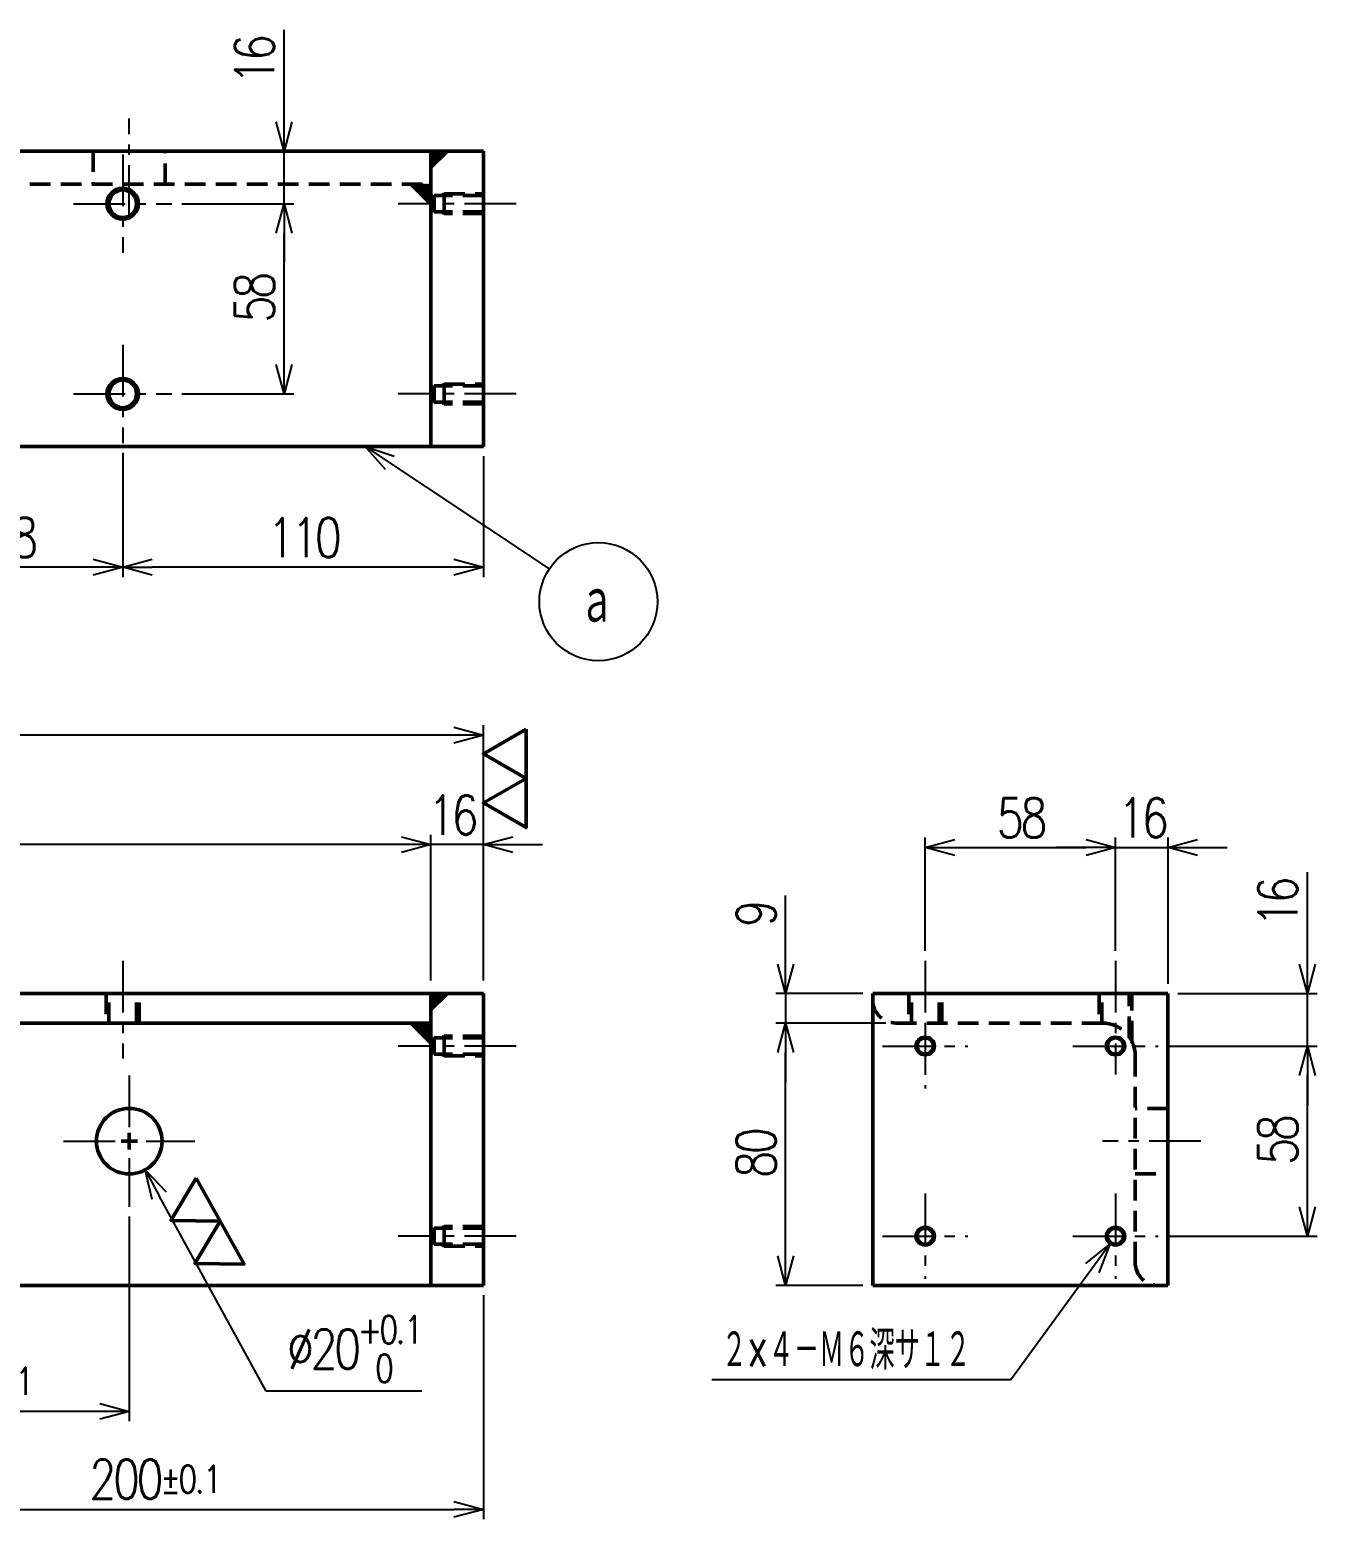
# Model space of a CAD drawing. Header units: millimetres. Extents: x -131 to 654, y -71 to 398.
# Drawn here: x 261.7 to 654.2, y -71.3 to 382.8 of the extents above; entities that cross this region are included whole.
import ezdxf

# ---------------------------------------------------------------- set-up
doc = ezdxf.new("R2010")
doc.units = ezdxf.units.MM
doc.header["$LTSCALE"] = 0.496063
doc.linetypes.add('CENTER', pattern=[50.8, 31.75, -6.35, 6.35, -6.35])
doc.linetypes.add('DASHED', pattern=[19.05, 12.7, -6.35])
doc.layers.add('NoLayerName_001', color=7, linetype='Continuous')
doc.styles.get("Standard").update_dxf_attribs({"font": 'txt', "bigfont": 'extfont2'})
doc.dimstyles.get("Standard").update_dxf_attribs({"dimtxt": 2.5, "dimasz": 2.5, "dimexe": 1.25, "dimexo": 0.625, "dimtad": 1, "dimdec": 3, "dimzin": 0, "dimdsep": 46, "dimtxsty": 'Standard', "dimcen": 2.5, "dimadec": 0, "dimazin": 0, "dimtfac": 0.75, "dimtdec": 3, "dimtmove": 0, "dimatfit": 3, "dimfxl": 1, "dimarcsym": 0})

# ---------------------------------------------------------------- blocks, each defined once
blk = doc.blocks.new('_OPEN30')
at = {"color": 0, "linetype": 'ByBlock', "lineweight": -2}
for p, q in [((-1, 0.267949), (0, 0)), ((0, 0), (-1, -0.267949)), ((0, 0), (-1, 0))]:
    blk.add_line(p, q, dxfattribs=at)
blk = doc.blocks.new('*D65')
at = {"layer": 'Defpoints', "color": 0}
for p in [(16, 134.4), (16, 90), (384, 90)]:
    blk.add_point(p, dxfattribs=at)
at = {"layer": 'NoLayerName_001', "color": 0, "linetype": 'Continuous', "lineweight": 25}
for p, q in [((16, 93), (16, 137.4)), ((384, 93), (384, 137.4)), ((375, 134.4), (25, 134.4))]:
    blk.add_line(p, q, dxfattribs=at)
at = {"layer": 'NoLayerName_001', "color": 0, "lineweight": 25, "xscale": 9, "yscale": 9, "zscale": 9}
for p, rotation in [((16, 134.4), 180), ((384, 134.4), 360)]:
    blk.add_blockref('_OPEN30', p, dxfattribs=dict(at, rotation=rotation))
at = {"layer": 'NoLayerName_001', "color": 2, "lineweight": 50, "insert": (200, 143.4), "char_height": 12, "attachment_point": 5}
blk.add_mtext('\\W0.8000;\\T0.8750;368', dxfattribs=at)
blk = doc.blocks.new('SX_FinishSymbol_2')
at = {"color": 0, "linetype": 'ByBlock', "lineweight": -2}
for points in [[(-1, 0.866), (-0.5, 0), (0, 0.866)], [(0, 0.866), (0.5, 0), (1, 0.866)]]:
    blk.add_lwpolyline(points, close=True, dxfattribs=at)
blk = doc.blocks.new('*D68')
at = {"layer": 'Defpoints', "color": 0}
for p in [(384, 134.4), (384, 90), (400, 90)]:
    blk.add_point(p, dxfattribs=at)
at = {"layer": 'NoLayerName_001', "color": 0, "linetype": 'Continuous', "lineweight": 25}
for p, q in [((384, 93), (384, 137.4)), ((400, 93), (400, 137.4)), ((375, 134.4), (366, 134.4)), ((400, 134.4), (384, 134.4)), ((409, 134.4), (418, 134.4))]:
    blk.add_line(p, q, dxfattribs=at)
at = {"layer": 'NoLayerName_001', "color": 0, "lineweight": 25, "xscale": 9, "yscale": 9, "zscale": 9}
blk.add_blockref('_OPEN30', (384, 134.4), dxfattribs=at)
at = {"layer": 'NoLayerName_001', "color": 0, "lineweight": 25, "xscale": 9, "yscale": 9, "zscale": 9, "rotation": 180}
blk.add_blockref('_OPEN30', (400, 134.4), dxfattribs=at)
at = {"layer": 'NoLayerName_001', "color": 2, "lineweight": 50, "insert": (390.28, 143.4), "char_height": 12, "attachment_point": 5}
blk.add_mtext('\\W0.8000;\\T0.8750;16', dxfattribs=at)
blk = doc.blocks.new('*D70')
at = {"layer": 'Defpoints', "color": 0}
for p in [(0, 167.78), (0, 90), (400, 90)]:
    blk.add_point(p, dxfattribs=at)
at = {"layer": 'NoLayerName_001', "color": 0, "linetype": 'Continuous', "lineweight": 25}
for p, q in [((0, 93), (0, 170.78)), ((400, 93), (400, 170.78)), ((391, 167.78), (9, 167.78))]:
    blk.add_line(p, q, dxfattribs=at)
at = {"layer": 'NoLayerName_001', "color": 0, "lineweight": 25, "xscale": 9, "yscale": 9, "zscale": 9}
for p, rotation in [((0, 167.78), 180), ((400, 167.78), 360)]:
    blk.add_blockref('_OPEN30', p, dxfattribs=dict(at, rotation=rotation))
at = {"layer": 'NoLayerName_001', "color": 2, "lineweight": 50, "insert": (200, 180.58), "char_height": 12, "attachment_point": 5}
blk.add_mtext('\\A1;\\W0.8000;\\T0.8750;400{\\H8.400000;\\S 0^ -0.3;}', dxfattribs=at)
blk = doc.blocks.new('*D75')
at = {"layer": 'Defpoints', "color": 0}
for p in [(292, 24), (200, -15), (200, -38.4)]:
    blk.add_point(p, dxfattribs=at)
at = {"layer": 'NoLayerName_001', "color": 0, "linetype": 'Continuous', "lineweight": 25}
for p, q in [((292, 21), (292, -41.4)), ((200, -18), (200, -41.4)), ((283, -38.4), (209, -38.4))]:
    blk.add_line(p, q, dxfattribs=at)
at = {"layer": 'NoLayerName_001', "color": 0, "lineweight": 25, "xscale": 9, "yscale": 9, "zscale": 9}
for p, rotation in [((200, -38.4), 180), ((292, -38.4), 360)]:
    blk.add_blockref('_OPEN30', p, dxfattribs=dict(at, rotation=rotation))
at = {"layer": 'NoLayerName_001', "color": 2, "lineweight": 50, "insert": (246, -29.2), "char_height": 12, "attachment_point": 5}
blk.add_mtext('\\A1;\\W0.8000;\\T0.8750;92{\\H8.400000;%%p0.1}', dxfattribs=at)
blk = doc.blocks.new('*D76')
at = {"layer": 'Defpoints', "color": 0}
for p in [(400, 0), (200, -15), (400, -68.27)]:
    blk.add_point(p, dxfattribs=at)
at = {"layer": 'NoLayerName_001', "color": 0, "linetype": 'Continuous', "lineweight": 25}
for p, q in [((400, -3), (400, -71.27)), ((200, -18), (200, -71.27)), ((209, -68.27), (391, -68.27))]:
    blk.add_line(p, q, dxfattribs=at)
at = {"layer": 'NoLayerName_001', "color": 0, "lineweight": 25, "xscale": 9, "yscale": 9, "zscale": 9, "rotation": 180}
blk.add_blockref('_OPEN30', (200, -68.27), dxfattribs=at)
at = {"layer": 'NoLayerName_001', "color": 0, "lineweight": 25, "xscale": 9, "yscale": 9, "zscale": 9}
blk.add_blockref('_OPEN30', (400, -68.27), dxfattribs=at)
at = {"layer": 'NoLayerName_001', "color": 2, "lineweight": 50, "insert": (299.72, -59.07), "char_height": 12, "attachment_point": 5}
blk.add_mtext('\\A1;\\W0.8000;\\T0.8750;200{\\H8.400000;%%p0.1}', dxfattribs=at)
blk = doc.blocks.new('*D78')
at = {"layer": 'Defpoints', "color": 0}
for p in [(287.19, 52.77), (296.81, 35.23)]:
    blk.add_point(p, dxfattribs=at)
at = {"layer": 'NoLayerName_001', "color": 0, "linetype": 'Continuous', "lineweight": 50}
for p, q in [((292, 41.5), (292, 46.5)), ((289.5, 44), (294.5, 44))]:
    blk.add_line(p, q, dxfattribs=at)
at = {"layer": 'NoLayerName_001', "color": 0, "linetype": 'Continuous', "lineweight": 25}
for p, q in [((333.76, -32.19), (301.13, 27.34)), ((381.18, -32.19), (333.76, -32.19))]:
    blk.add_line(p, q, dxfattribs=at)
at = {"layer": 'NoLayerName_001', "color": 0, "lineweight": 25, "xscale": 9, "yscale": 9, "zscale": 9, "rotation": 118.7283851907574}
blk.add_blockref('_OPEN30', (296.81, 35.23), dxfattribs=at)
at = {"layer": 'NoLayerName_001', "color": 2, "lineweight": 50, "insert": (360.46, -19.39), "char_height": 12, "attachment_point": 5}
blk.add_mtext('\\A1;\\W0.8000;\\T0.8750;%%c20{\\H8.400000;\\S+0.1^  0;}', dxfattribs=at)
blk = doc.blocks.new('_NONE')
blk = doc.blocks.new('JZB_0006')
at = {"layer": 'NoLayerName_001', "color": 7, "linetype": 'Continuous', "lineweight": 50}
for p, q in [((368, 89), (0, 89)), ((368, 80), (0, 80)), ((368, 0), (0, 0))]:
    blk.add_line(p, q, dxfattribs=at)
blk.add_circle((92, 44), 35, dxfattribs=at)
blk = doc.blocks.new('JZB_0008')
at = {"layer": 'NoLayerName_001', "color": 7, "linetype": 'Continuous', "lineweight": 50}
for p, q in [((0, 89), (0, 0)), ((16, 89), (0, 89)), ((16, 0), (16, 89)), ((0, 0), (16, 0))]:
    blk.add_line(p, q, dxfattribs=at)
blk = doc.blocks.new('JZB_0012')
at = {"layer": 'NoLayerName_001', "color": 4, "linetype": 'CENTER', "lineweight": 25}
blk.add_line((5, 29.84), (5, 0), dxfattribs=at)
at = {"layer": 'NoLayerName_001', "color": 3, "linetype": 'DASHED', "lineweight": 50}
for p, q in [((0, 19.84), (0, 10.84)), ((0.81, 10.84), (0.81, 19.84)), ((9.19, 10.84), (9.19, 19.84)), ((10, 10.84), (10, 19.84))]:
    blk.add_line(p, q, dxfattribs=at)
blk = doc.blocks.new('JZB_0016')
at = {"layer": 'NoLayerName_001', "color": 3, "linetype": 'DASHED', "lineweight": 50}
for p, q in [((11, 5.46), (10, 3.73)), ((11, 5.46), (11, 0.54)), ((26, 5.46), (11, 5.46)), ((14, 6), (13.06, 5.46)), ((26, 6), (14, 6)), ((14, 6), (14, 0)), ((10, 2.27), (11, 0.54)), ((26, 0.54), (11, 0.54)), ((14, 0), (13.06, 0.54)), ((14, 0), (26, 0))]:
    blk.add_line(p, q, dxfattribs=at)
at = {"layer": 'NoLayerName_001', "color": 4, "linetype": 'CENTER', "lineweight": 25}
blk.add_line((36, 3), (0, 3), dxfattribs=at)
blk = doc.blocks.new('JZB_0017')
at = {"layer": 'NoLayerName_001', "color": 3, "linetype": 'DASHED', "lineweight": 50}
for p, q in [((11, 5.46), (10, 3.73)), ((11, 5.46), (11, 0.54)), ((26, 5.46), (11, 5.46)), ((14, 6), (13.06, 5.46)), ((26, 6), (14, 6)), ((14, 6), (14, 0)), ((10, 2.27), (11, 0.54)), ((26, 0.54), (11, 0.54)), ((14, 0), (13.06, 0.54)), ((14, 0), (26, 0))]:
    blk.add_line(p, q, dxfattribs=at)
at = {"layer": 'NoLayerName_001', "color": 4, "linetype": 'CENTER', "lineweight": 25}
blk.add_line((36, 3), (0, 3), dxfattribs=at)
blk = doc.blocks.new('JZB_0020')
at = {"layer": 'NoLayerName_001', "color": 4, "linetype": 'CENTER', "lineweight": 25}
blk.add_line((0, 29), (0, 0), dxfattribs=at)
blk = doc.blocks.new('JZB_0024')
at = {"layer": 'NoLayerName_001', "color": 4, "linetype": 'CENTER', "lineweight": 25}
blk.add_line((36, 0), (0, 0), dxfattribs=at)
blk = doc.blocks.new('JZB_0025')
at = {"layer": 'NoLayerName_001', "color": 4, "linetype": 'CENTER', "lineweight": 25}
blk.add_line((36, 0), (0, 0), dxfattribs=at)
blk = doc.blocks.new('JZB_0026')
at = {"layer": 'NoLayerName_001', "color": 4, "linetype": 'CENTER', "lineweight": 25}
for p, q in [((20, 40), (20, 0)), ((0, 20), (40, 20))]:
    blk.add_line(p, q, dxfattribs=at)
at = {"layer": 'NoLayerName_001', "color": 7, "linetype": 'Continuous', "lineweight": 50}
blk.add_circle((20, 20), 10, dxfattribs=at)
blk = doc.blocks.new('*D79')
at = {"layer": 'Defpoints', "color": 0}
for p in [(339.2, 345.82), (384, 345.82), (305, 329.82)]:
    blk.add_point(p, dxfattribs=at)
at = {"layer": 'NoLayerName_001', "color": 0, "linetype": 'Continuous', "lineweight": 25}
for p, q in [((339.2, 345.82), (339.2, 382.85)), ((339.2, 354.82), (339.2, 363.82)), ((339.2, 329.82), (339.2, 345.82)), ((308, 329.82), (342.2, 329.82)), ((339.2, 320.82), (339.2, 311.82))]:
    blk.add_line(p, q, dxfattribs=at)
at = {"layer": 'NoLayerName_001', "color": 0, "lineweight": 25, "xscale": 9, "yscale": 9, "zscale": 9}
for p, rotation in [((339.2, 345.82), 270), ((339.2, 329.82), 90)]:
    blk.add_blockref('_OPEN30', p, dxfattribs=dict(at, rotation=rotation))
at = {"layer": 'NoLayerName_001', "color": 2, "lineweight": 50, "insert": (330.2, 373.33), "char_height": 12, "attachment_point": 5, "rotation": 90}
blk.add_mtext('\\W0.8000;\\T0.8750;16', dxfattribs=at)
blk = doc.blocks.new('*D80')
at = {"layer": 'Defpoints', "color": 0}
for p in [(305, 329.82), (339.2, 329.82), (305, 271.82)]:
    blk.add_point(p, dxfattribs=at)
at = {"layer": 'NoLayerName_001', "color": 0, "linetype": 'Continuous', "lineweight": 25}
for p, q in [((308, 329.82), (342.2, 329.82)), ((339.2, 280.82), (339.2, 320.82)), ((308, 271.82), (342.2, 271.82))]:
    blk.add_line(p, q, dxfattribs=at)
at = {"layer": 'NoLayerName_001', "color": 0, "lineweight": 25, "xscale": 9, "yscale": 9, "zscale": 9}
for p, rotation in [((339.2, 329.82), 90), ((339.2, 271.82), 270)]:
    blk.add_blockref('_OPEN30', p, dxfattribs=dict(at, rotation=rotation))
at = {"layer": 'NoLayerName_001', "color": 2, "lineweight": 50, "insert": (330.2, 300.82), "char_height": 12, "attachment_point": 5, "rotation": 90}
blk.add_mtext('\\W0.8000;\\T0.8750;58', dxfattribs=at)
blk = doc.blocks.new('*D83')
at = {"layer": 'Defpoints', "color": 0}
for p in [(290, 256.82), (400, 255.82), (290, 219)]:
    blk.add_point(p, dxfattribs=at)
at = {"layer": 'NoLayerName_001', "color": 0, "linetype": 'Continuous', "lineweight": 25}
for p, q in [((290, 253.82), (290, 216)), ((400, 252.82), (400, 216)), ((391, 219), (299, 219))]:
    blk.add_line(p, q, dxfattribs=at)
at = {"layer": 'NoLayerName_001', "color": 0, "lineweight": 25, "xscale": 9, "yscale": 9, "zscale": 9, "rotation": 180}
blk.add_blockref('_OPEN30', (290, 219), dxfattribs=at)
at = {"layer": 'NoLayerName_001', "color": 0, "lineweight": 25, "xscale": 9, "yscale": 9, "zscale": 9}
blk.add_blockref('_OPEN30', (400, 219), dxfattribs=at)
at = {"layer": 'NoLayerName_001', "color": 2, "lineweight": 50, "insert": (345, 228), "char_height": 12, "attachment_point": 5}
blk.add_mtext('\\W0.8000;\\T0.8750;110', dxfattribs=at)
blk = doc.blocks.new('*D86')
at = {"layer": 'Defpoints', "color": 0}
for p in [(222, 256.82), (290, 256.82), (222, 219)]:
    blk.add_point(p, dxfattribs=at)
at = {"layer": 'NoLayerName_001', "color": 0, "linetype": 'Continuous', "lineweight": 25}
for p, q in [((222, 253.82), (222, 216)), ((290, 253.82), (290, 216)), ((281, 219), (231, 219))]:
    blk.add_line(p, q, dxfattribs=at)
at = {"layer": 'NoLayerName_001', "color": 0, "lineweight": 25, "xscale": 9, "yscale": 9, "zscale": 9, "rotation": 180}
blk.add_blockref('_OPEN30', (222, 219), dxfattribs=at)
at = {"layer": 'NoLayerName_001', "color": 0, "lineweight": 25, "xscale": 9, "yscale": 9, "zscale": 9}
blk.add_blockref('_OPEN30', (290, 219), dxfattribs=at)
at = {"layer": 'NoLayerName_001', "color": 2, "lineweight": 50, "insert": (256, 228), "char_height": 12, "attachment_point": 5}
blk.add_mtext('\\W0.8000;\\T0.8750;68', dxfattribs=at)
blk = doc.blocks.new('JZB_0027')
at = {"layer": 'NoLayerName_001', "color": 7, "linetype": 'Continuous', "lineweight": 50}
for p, q in [((368, 90), (0, 90)), ((368, 0), (0, 0))]:
    blk.add_line(p, q, dxfattribs=at)
at = {"layer": 'NoLayerName_001', "color": 3, "linetype": 'DASHED', "lineweight": 50}
for p, q in [((57, 90), (57, 80)), ((127, 80), (127, 90)), ((0, 80), (368, 80))]:
    blk.add_line(p, q, dxfattribs=at)
blk = doc.blocks.new('JZB_0035')
at = {"layer": 'NoLayerName_001', "color": 4, "linetype": 'CENTER', "lineweight": 25}
for p, q in [((15, 30), (15, 0)), ((0, 15), (30, 15))]:
    blk.add_line(p, q, dxfattribs=at)
at = {"layer": 'NoLayerName_001', "color": 3, "linetype": 'Continuous', "lineweight": 25}
blk.add_circle((15, 15), 5, dxfattribs=at)
at = {"layer": 'NoLayerName_001', "color": 7, "linetype": 'Continuous', "lineweight": 50}
blk.add_circle((15, 15), 4.19, dxfattribs=at)
blk = doc.blocks.new('JZB_0036')
at = {"layer": 'NoLayerName_001', "color": 4, "linetype": 'CENTER', "lineweight": 25}
for p, q in [((15, 30), (15, 0)), ((0, 15), (30, 15))]:
    blk.add_line(p, q, dxfattribs=at)
at = {"layer": 'NoLayerName_001', "color": 3, "linetype": 'Continuous', "lineweight": 25}
blk.add_circle((15, 15), 5, dxfattribs=at)
at = {"layer": 'NoLayerName_001', "color": 7, "linetype": 'Continuous', "lineweight": 50}
blk.add_circle((15, 15), 4.19, dxfattribs=at)
blk = doc.blocks.new('JZB_0037')
at = {"layer": 'NoLayerName_001', "color": 4, "linetype": 'CENTER', "lineweight": 25}
blk.add_line((11, 0), (11, 30), dxfattribs=at)
at = {"layer": 'NoLayerName_001', "color": 3, "linetype": 'DASHED', "lineweight": 50}
for p, q in [((0, 20), (0, 10)), ((22, 10), (22, 20))]:
    blk.add_line(p, q, dxfattribs=at)
blk = doc.blocks.new('JZB_0041')
at = {"layer": 'NoLayerName_001', "color": 7, "linetype": 'Continuous', "lineweight": 50}
for p, q in [((16, 90), (0, 90)), ((0, 90), (0, 0)), ((16, 0), (16, 90)), ((0, 0), (16, 0))]:
    blk.add_line(p, q, dxfattribs=at)
blk = doc.blocks.new('JZB_0042')
at = {"layer": 'NoLayerName_001', "color": 3, "linetype": 'DASHED', "lineweight": 50}
for p, q in [((10, 3.73), (11, 5.46)), ((11, 5.46), (11, 0.54)), ((26, 5.46), (11, 5.46)), ((14, 6), (13.06, 5.46)), ((14, 6), (26, 6)), ((14, 0), (14, 6)), ((11, 0.54), (10, 2.27)), ((26, 0.54), (11, 0.54)), ((14, 0), (13.06, 0.54)), ((26, 0), (14, 0))]:
    blk.add_line(p, q, dxfattribs=at)
at = {"layer": 'NoLayerName_001', "color": 4, "linetype": 'CENTER', "lineweight": 25}
blk.add_line((36, 3), (0, 3), dxfattribs=at)
blk = doc.blocks.new('JZB_0043')
at = {"layer": 'NoLayerName_001', "color": 3, "linetype": 'DASHED', "lineweight": 50}
for p, q in [((10, 3.73), (11, 5.46)), ((11, 5.46), (11, 0.54)), ((26, 5.46), (11, 5.46)), ((14, 6), (13.06, 5.46)), ((14, 6), (26, 6)), ((14, 0), (14, 6)), ((11, 0.54), (10, 2.27)), ((26, 0.54), (11, 0.54)), ((14, 0), (13.06, 0.54)), ((26, 0), (14, 0))]:
    blk.add_line(p, q, dxfattribs=at)
at = {"layer": 'NoLayerName_001', "color": 4, "linetype": 'CENTER', "lineweight": 25}
blk.add_line((36, 3), (0, 3), dxfattribs=at)
blk = doc.blocks.new('DIM_0005')
at = {"color": 3, "linetype": 'Continuous', "lineweight": 25}
for points in [[(6.15, 58.34), (0, 65.34), (8.83, 62.36)], [(0, 65.34), (56.1, 27.98)]]:
    blk.add_lwpolyline(points, dxfattribs=at)
blk.add_circle((71.08, 18), 18, dxfattribs=at)
at = {"color": 2, "linetype": 'Continuous', "lineweight": 50, "width": 0.666667}
blk.add_text('ａ', height=15, dxfattribs=at).set_placement((65.08, 10.5))
blk = doc.blocks.new('DIM_0007')
at = {"color": 3, "linetype": 'Continuous', "lineweight": 25}
for points in [[(121.35, 41.32), (91.2, 0), (0, 0)], [(114.1, 35.47), (121.35, 41.32), (117.99, 32.63)]]:
    blk.add_lwpolyline(points, dxfattribs=at)
at = {"color": 2, "linetype": 'Continuous', "lineweight": 50, "width": 0.583333}
blk.add_text('２×４－Ｍ６深サ１２', height=12, dxfattribs=at).set_placement((3, 3))
blk = doc.blocks.new('*D88')
at = {"layer": 'Defpoints', "color": 0}
for p in [(608.71, 89), (651.2, 89), (605.71, 73)]:
    blk.add_point(p, dxfattribs=at)
at = {"layer": 'NoLayerName_001', "color": 0, "linetype": 'Continuous', "lineweight": 25}
for p, q in [((651.2, 89), (651.2, 126.03)), ((651.2, 98), (651.2, 107)), ((611.71, 89), (654.2, 89)), ((651.2, 73), (651.2, 89)), ((608.71, 73), (654.2, 73)), ((651.2, 64), (651.2, 55))]:
    blk.add_line(p, q, dxfattribs=at)
at = {"layer": 'NoLayerName_001', "color": 0, "lineweight": 25, "xscale": 9, "yscale": 9, "zscale": 9}
for p, rotation in [((651.2, 89), 270), ((651.2, 73), 90)]:
    blk.add_blockref('_OPEN30', p, dxfattribs=dict(at, rotation=rotation))
at = {"layer": 'NoLayerName_001', "color": 2, "lineweight": 50, "insert": (642.2, 116.51), "char_height": 12, "attachment_point": 5, "rotation": 90}
blk.add_mtext('\\W0.8000;\\T0.8750;16', dxfattribs=at)
blk = doc.blocks.new('*D89')
at = {"layer": 'Defpoints', "color": 0}
for p in [(605.71, 73), (651.2, 73), (605.71, 15)]:
    blk.add_point(p, dxfattribs=at)
at = {"layer": 'NoLayerName_001', "color": 0, "linetype": 'Continuous', "lineweight": 25}
for p, q in [((608.71, 73), (654.2, 73)), ((651.2, 24), (651.2, 64)), ((608.71, 15), (654.2, 15))]:
    blk.add_line(p, q, dxfattribs=at)
at = {"layer": 'NoLayerName_001', "color": 0, "lineweight": 25, "xscale": 9, "yscale": 9, "zscale": 9}
for p, rotation in [((651.2, 73), 90), ((651.2, 15), 270)]:
    blk.add_blockref('_OPEN30', p, dxfattribs=dict(at, rotation=rotation))
at = {"layer": 'NoLayerName_001', "color": 2, "lineweight": 50, "insert": (642.2, 44), "char_height": 12, "attachment_point": 5, "rotation": 90}
blk.add_mtext('\\W0.8000;\\T0.8750;58', dxfattribs=at)
blk = doc.blocks.new('*D90')
at = {"layer": 'Defpoints', "color": 0}
for p in [(608.71, 133.54), (592.71, 99), (608.71, 89)]:
    blk.add_point(p, dxfattribs=at)
at = {"layer": 'NoLayerName_001', "color": 0, "linetype": 'Continuous', "lineweight": 25}
for p, q in [((592.71, 102), (592.71, 136.54)), ((608.71, 92), (608.71, 136.54)), ((583.71, 133.54), (574.71, 133.54)), ((592.71, 133.54), (608.71, 133.54)), ((617.71, 133.54), (626.71, 133.54))]:
    blk.add_line(p, q, dxfattribs=at)
at = {"layer": 'NoLayerName_001', "color": 0, "lineweight": 25, "xscale": 9, "yscale": 9, "zscale": 9}
blk.add_blockref('_OPEN30', (592.71, 133.54), dxfattribs=at)
at = {"layer": 'NoLayerName_001', "color": 0, "lineweight": 25, "xscale": 9, "yscale": 9, "zscale": 9, "rotation": 180}
blk.add_blockref('_OPEN30', (608.71, 133.54), dxfattribs=at)
at = {"layer": 'NoLayerName_001', "color": 2, "lineweight": 50, "insert": (600.71, 142.54), "char_height": 12, "attachment_point": 5}
blk.add_mtext('\\W0.8000;\\T0.8750;16', dxfattribs=at)
blk = doc.blocks.new('*D91')
at = {"layer": 'Defpoints', "color": 0}
for p in [(592.71, 133.54), (592.71, 100), (534.71, 99)]:
    blk.add_point(p, dxfattribs=at)
at = {"layer": 'NoLayerName_001', "color": 0, "linetype": 'Continuous', "lineweight": 25}
for p, q in [((534.71, 102), (534.71, 136.54)), ((592.71, 103), (592.71, 136.54)), ((543.71, 133.54), (583.71, 133.54))]:
    blk.add_line(p, q, dxfattribs=at)
at = {"layer": 'NoLayerName_001', "color": 0, "lineweight": 25, "xscale": 9, "yscale": 9, "zscale": 9, "rotation": 180}
blk.add_blockref('_OPEN30', (534.71, 133.54), dxfattribs=at)
at = {"layer": 'NoLayerName_001', "color": 0, "lineweight": 25, "xscale": 9, "yscale": 9, "zscale": 9}
blk.add_blockref('_OPEN30', (592.71, 133.54), dxfattribs=at)
at = {"layer": 'NoLayerName_001', "color": 2, "lineweight": 50, "insert": (563.71, 142.54), "char_height": 12, "attachment_point": 5}
blk.add_mtext('\\W0.8000;\\T0.8750;58', dxfattribs=at)
blk = doc.blocks.new('*D92')
at = {"layer": 'Defpoints', "color": 0}
for p in [(518.71, 89), (492.12, 80), (525.71, 80)]:
    blk.add_point(p, dxfattribs=at)
at = {"layer": 'NoLayerName_001', "color": 0, "linetype": 'Continuous', "lineweight": 25}
for p, q in [((492.12, 89), (492.12, 118.94)), ((492.12, 98), (492.12, 107)), ((515.71, 89), (489.12, 89)), ((492.12, 89), (492.12, 80)), ((522.71, 80), (489.12, 80)), ((492.12, 71), (492.12, 62))]:
    blk.add_line(p, q, dxfattribs=at)
at = {"layer": 'NoLayerName_001', "color": 0, "lineweight": 25, "xscale": 9, "yscale": 9, "zscale": 9}
for p, rotation in [((492.12, 89), 270), ((492.12, 80), 90)]:
    blk.add_blockref('_OPEN30', p, dxfattribs=dict(at, rotation=rotation))
at = {"layer": 'NoLayerName_001', "color": 2, "lineweight": 50, "insert": (483.12, 112.97), "char_height": 12, "attachment_point": 5, "rotation": 90}
blk.add_mtext('\\W0.8000;\\T0.8750;9', dxfattribs=at)
blk = doc.blocks.new('*D93')
at = {"layer": 'Defpoints', "color": 0}
for p in [(492.12, 80), (525.71, 80), (518.71, 0)]:
    blk.add_point(p, dxfattribs=at)
at = {"layer": 'NoLayerName_001', "color": 0, "linetype": 'Continuous', "lineweight": 25}
for p, q in [((522.71, 80), (489.12, 80)), ((492.12, 9), (492.12, 71)), ((515.71, 0), (489.12, 0))]:
    blk.add_line(p, q, dxfattribs=at)
at = {"layer": 'NoLayerName_001', "color": 0, "lineweight": 25, "xscale": 9, "yscale": 9, "zscale": 9}
for p, rotation in [((492.12, 80), 90), ((492.12, 0), 270)]:
    blk.add_blockref('_OPEN30', p, dxfattribs=dict(at, rotation=rotation))
at = {"layer": 'NoLayerName_001', "color": 2, "lineweight": 50, "insert": (483.12, 40), "char_height": 12, "attachment_point": 5, "rotation": 90}
blk.add_mtext('\\W0.8000;\\T0.8750;80', dxfattribs=at)
blk = doc.blocks.new('JZB_0044')
at = {"layer": 'NoLayerName_001', "color": 7, "linetype": 'Continuous', "lineweight": 50}
for p, q in [((90, 89), (0, 89)), ((0, 0), (0, 89)), ((90, 0), (90, 89)), ((0, 0), (90, 0))]:
    blk.add_line(p, q, dxfattribs=at)
blk = doc.blocks.new('JZB_0045')
at = {"layer": 'NoLayerName_001', "color": 3, "linetype": 'DASHED', "lineweight": 50}
for p, q in [((7, 80), (70, 80)), ((80, 70), (80, 7))]:
    blk.add_line(p, q, dxfattribs=at)
for centre, radius, start, end in [((7, 87), 7, 180, 270), ((70, 70), 10, 0, 90), ((87, 7), 7, 180, 270)]:
    blk.add_arc(centre, radius, start, end, dxfattribs=at)
blk = doc.blocks.new('JZB_0046')
at = {"layer": 'NoLayerName_001', "color": 4, "linetype": 'CENTER', "lineweight": 25}
for p, q in [((13, 20), (13, 0)), ((0, 13), (26, 13))]:
    blk.add_line(p, q, dxfattribs=at)
at = {"layer": 'NoLayerName_001', "color": 3, "linetype": 'Continuous', "lineweight": 25}
blk.add_circle((13, 13), 3, dxfattribs=at)
at = {"layer": 'NoLayerName_001', "color": 7, "linetype": 'Continuous', "lineweight": 50}
blk.add_circle((13, 13), 2.46, dxfattribs=at)
blk = doc.blocks.new('JZB_0047')
at = {"layer": 'NoLayerName_001', "color": 4, "linetype": 'CENTER', "lineweight": 25}
blk.add_line((0, 3), (26, 3), dxfattribs=at)
at = {"layer": 'NoLayerName_001', "color": 3, "linetype": 'Continuous', "lineweight": 25}
blk.add_circle((13, 3), 3, dxfattribs=at)
at = {"layer": 'NoLayerName_001', "color": 7, "linetype": 'Continuous', "lineweight": 50}
blk.add_circle((13, 3), 2.46, dxfattribs=at)
blk = doc.blocks.new('JZB_0048')
at = {"layer": 'NoLayerName_001', "color": 4, "linetype": 'CENTER', "lineweight": 25}
for p, q in [((13, 26), (13, 0)), ((0, 13), (26, 13))]:
    blk.add_line(p, q, dxfattribs=at)
at = {"layer": 'NoLayerName_001', "color": 3, "linetype": 'Continuous', "lineweight": 25}
blk.add_circle((13, 13), 3, dxfattribs=at)
at = {"layer": 'NoLayerName_001', "color": 7, "linetype": 'Continuous', "lineweight": 50}
blk.add_circle((13, 13), 2.46, dxfattribs=at)
blk = doc.blocks.new('JZB_0049')
at = {"layer": 'NoLayerName_001', "color": 4, "linetype": 'CENTER', "lineweight": 25}
for p, q in [((13, 26), (13, 0)), ((0, 13), (26, 13))]:
    blk.add_line(p, q, dxfattribs=at)
at = {"layer": 'NoLayerName_001', "color": 3, "linetype": 'Continuous', "lineweight": 25}
blk.add_circle((13, 13), 3, dxfattribs=at)
at = {"layer": 'NoLayerName_001', "color": 7, "linetype": 'Continuous', "lineweight": 50}
blk.add_circle((13, 13), 2.46, dxfattribs=at)
blk = doc.blocks.new('JZB_0050')
at = {"layer": 'NoLayerName_001', "color": 3, "linetype": 'DASHED', "lineweight": 50}
for p, q in [((20, 20), (10, 20)), ((10, 0), (20, 0))]:
    blk.add_line(p, q, dxfattribs=at)
at = {"layer": 'NoLayerName_001', "color": 4, "linetype": 'CENTER', "lineweight": 25}
blk.add_line((29.99995, 10), (0, 10), dxfattribs=at)
blk = doc.blocks.new('JZB_0051')
at = {"layer": 'NoLayerName_001', "color": 4, "linetype": 'CENTER', "lineweight": 25}
blk.add_line((5, 19), (5, 0), dxfattribs=at)
at = {"layer": 'NoLayerName_001', "color": 3, "linetype": 'DASHED', "lineweight": 50}
for p, q in [((0, 9), (0, 0)), ((0.81, 0), (0.81, 9)), ((9.19, 0), (9.19, 9)), ((10, 0), (10, 9))]:
    blk.add_line(p, q, dxfattribs=at)
blk = doc.blocks.new('JZB_0052')
at = {"layer": 'NoLayerName_001', "color": 4, "linetype": 'CENTER', "lineweight": 25}
blk.add_line((5, 34.64), (5, 0), dxfattribs=at)
at = {"layer": 'NoLayerName_001', "color": 3, "linetype": 'DASHED', "lineweight": 50}
for p, q in [((0, 24.64), (0, 15.64)), ((0.81, 15.64), (0.81, 24.64)), ((9.19, 11.38), (9.19, 24.64)), ((10, 10), (10, 24.64))]:
    blk.add_line(p, q, dxfattribs=at)
blk = doc.blocks.new('JZB_0053')
at = {"layer": 'NoLayerName_001', "color": 4, "linetype": 'CENTER', "lineweight": 25}
blk.add_line((0, 34.63), (0, 0), dxfattribs=at)
blk = doc.blocks.new('JZB_0054')
at = {"layer": 'NoLayerName_001', "color": 4, "linetype": 'CENTER', "lineweight": 25}
blk.add_line((0, 34.64), (0, 0), dxfattribs=at)
blk = doc.blocks.new('JZB_0055')
at = {"layer": 'NoLayerName_001', "color": 4, "linetype": 'CENTER', "lineweight": 25}
blk.add_line((0, 19.83), (0, 0), dxfattribs=at)

msp = doc.modelspace()

# ---------------------------------------------------------------- hatches: boundary and pattern name
at = {"layer": 'NoLayerName_001', "linetype": 'Continuous', "lineweight": 25}
h = msp.add_hatch(dxfattribs=at)
h.set_pattern_fill('ANSI31', color=6, scale=0.04725, angle=90)
h.set_pattern_definition([(135, (0, 345.81709), (-0.106079275, -0.106079275), [])])
h.paths.add_polyline_path([(384, 345.8171), (384, 340.8171), (389, 345.8171)])
h = msp.add_hatch(dxfattribs=at)
h.set_pattern_fill('ANSI31', color=6, scale=0.04725, angle=90)
h.set_pattern_definition([(135, (0, 345.81709), (-0.106079275, -0.106079275), [])])
h.paths.add_polyline_path([(378, 335.8171), (384, 329.8171), (384, 335.8171)])
h = msp.add_hatch(dxfattribs=at)
h.set_pattern_fill('ANSI31', color=6, scale=0.04725)
h.set_pattern_definition([(45, (0, 345.81709), (-0.106079275, 0.106079275), [])])
h.paths.add_polyline_path([(384, 335.8171), (384, 330.8171), (379, 335.8171)])
h = msp.add_hatch(dxfattribs=at)
h.set_pattern_fill('ANSI31', color=6, scale=0.04725, angle=90)
h.paths.add_polyline_path([(384, 89), (384, 84), (389, 89)])
h = msp.add_hatch(dxfattribs=at)
h.set_pattern_fill('ANSI31', color=6, scale=0.04725, angle=90)
h.paths.add_polyline_path([(378, 80), (384, 74), (384, 80)])

# ---------------------------------------------------------------- linework, layer by layer
at = {"layer": 'NoLayerName_001', "color": 6, "linetype": 'Continuous', "lineweight": 50}
for p, q in [((389, 345.8171), (384, 340.8171)), ((384, 329.8171), (378, 335.8171)), ((379, 335.8171), (384, 330.8171)), ((389, 89), (384, 84)), ((384, 74), (378, 80))]:
    msp.add_line(p, q, dxfattribs=at)

# ---------------------------------------------------------------- block references
at = {"layer": 'NoLayerName_001'}
for name, p in [('JZB_0037', (281, 325.8171)), ('JZB_0027', (16, 255.8171)), ('JZB_0041', (384, 255.8171)), ('JZB_0035', (275, 314.8171)), ('JZB_0043', (374, 326.8171)), ('JZB_0036', (275, 256.8171)), ('JZB_0042', (374, 268.8171)), ('JZB_0012', (285, 69.1597)), ('JZB_0020', (290, 70)), ('JZB_0051', (529.708, 80)), ('JZB_0052', (587.708, 64.3589)), ('JZB_0053', (592.708, 64.3728)), ('JZB_0054', (592.708, 64.3589)), ('JZB_0055', (592.708, 79.1652)), ('JZB_0006', (16, 0)), ('JZB_0008', (384, 0)), ('JZB_0044', (518.708, 0)), ('JZB_0045', (518.708, 0)), ('JZB_0046', (521.708, 60)), ('JZB_0017', (374, 70)), ('JZB_0025', (374, 73)), ('JZB_0047', (579.708, 70)), ('JZB_0026', (272, 24)), ('JZB_0050', (588.708, 34)), ('JZB_0048', (521.708, 2)), ('JZB_0049', (579.708, 2)), ('JZB_0016', (374, 12)), ('JZB_0024', (374, 15))]:
    msp.add_blockref(name, p, dxfattribs=at)
at = {"layer": 'NoLayerName_001', "color": 3, "linetype": 'Continuous', "lineweight": 25}
for name, p in [('DIM_0005', (363.9581, 190.4803)), ('DIM_0007', (469.5899, -28.7412))]:
    msp.add_blockref(name, p, dxfattribs=at)
at = {"layer": 'NoLayerName_001', "color": 1, "lineweight": 50}
for p, xscale, yscale, zscale, rotation in [((400, 154.6014), 14.99999999999999, 14.99999999999999, 14.99999999999999, 269.9999999999999), ((308.3752, 13.2606), 15.00000000000001, 15.00000000000001, 15.00000000000001, 299.1857258097605)]:
    msp.add_blockref('SX_FinishSymbol_2', p, dxfattribs=dict(at, xscale=xscale, yscale=yscale, zscale=zscale, rotation=rotation))

# ---------------------------------------------------------------- dimensions: what is measured, and where the dimension line sits
at = {"layer": 'NoLayerName_001', "color": 3, "linetype": 'Continuous', "lineweight": 50}
for base, p1, p2, angle, override, picture, middle in [((339.2026, 345.8171), (305, 329.8171), (384, 345.8171), 90, {"dimtxt": 12, "dimasz": 9, "dimexe": 3, "dimexo": 3, "dimgap": 3, "dimzin": 8, "dimblk": 'OPEN30', "dimse2": 1, "dimclrd": 0, "dimclre": 0, "dimclrt": 2, "dimtp": 0, "dimtm": 0, "dimlwd": 25, "dimlwe": 25}, '*D79', (339.2026, 373.3314)), ((339.2026, 329.8171), (305, 271.8171), (305, 329.8171), 90, {"dimtxt": 12, "dimasz": 9, "dimexe": 3, "dimexo": 3, "dimgap": 3, "dimzin": 8, "dimblk": 'OPEN30', "dimclrd": 0, "dimclre": 0, "dimclrt": 2, "dimtp": 0, "dimtm": 0, "dimlwd": 25, "dimlwe": 25}, '*D80', (339.2026, 300.8171)), ((222, 218.996), (290, 256.8171), (222, 256.8171), 180, {"dimtxt": 12, "dimasz": 9, "dimexe": 3, "dimexo": 3, "dimgap": 3, "dimzin": 8, "dimblk": 'OPEN30', "dimclrd": 0, "dimclre": 0, "dimclrt": 2, "dimtp": 0, "dimtm": 0, "dimlwd": 25, "dimlwe": 25}, '*D86', (256, 218.996)), ((290, 218.996), (400, 255.8171), (290, 256.8171), 180, {"dimtxt": 12, "dimasz": 9, "dimexe": 3, "dimexo": 3, "dimgap": 3, "dimzin": 8, "dimblk": 'OPEN30', "dimclrd": 0, "dimclre": 0, "dimclrt": 2, "dimtp": 0, "dimtm": 0, "dimlwd": 25, "dimlwe": 25}, '*D83', (345, 218.996)), ((0, 167.7804), (400, 90), (0, 90), 180, {"dimtxt": 12, "dimasz": 9, "dimexe": 3, "dimexo": 3, "dimgap": 3, "dimzin": 8, "dimblk": 'OPEN30', "dimclrd": 0, "dimclre": 0, "dimclrt": 2, "dimtol": 1, "dimtp": 0, "dimtm": 0.3, "dimtfac": 0.7, "dimtdec": 1, "dimtolj": 1, "dimlwd": 25, "dimlwe": 25}, '*D70', (200, 167.7804)), ((16, 134.4008), (384, 90), (16, 90), 180, {"dimtxt": 12, "dimasz": 9, "dimexe": 3, "dimexo": 3, "dimgap": 3, "dimzin": 8, "dimblk": 'OPEN30', "dimclrd": 0, "dimclre": 0, "dimclrt": 2, "dimtp": 0, "dimtm": 0, "dimlwd": 25, "dimlwe": 25}, '*D65', (200, 134.4008)), ((384, 134.4008), (400, 90), (384, 90), 180, {"dimtxt": 12, "dimasz": 9, "dimexe": 3, "dimexo": 3, "dimgap": 3, "dimzin": 8, "dimblk": 'OPEN30', "dimclrd": 0, "dimclre": 0, "dimclrt": 2, "dimtp": 0, "dimtm": 0, "dimlwd": 25, "dimlwe": 25}, '*D68', (390.2848, 134.4008)), ((651.2016, 89), (605.708, 73), (608.708, 89), 90, {"dimtxt": 12, "dimasz": 9, "dimexe": 3, "dimexo": 3, "dimgap": 3, "dimzin": 8, "dimblk": 'OPEN30', "dimclrd": 0, "dimclre": 0, "dimclrt": 2, "dimtp": 0, "dimtm": 0, "dimlwd": 25, "dimlwe": 25}, '*D88', (651.2016, 116.5143)), ((492.1214, 80), (518.708, 89), (525.708, 80), 270, {"dimtxt": 12, "dimasz": 9, "dimexe": 3, "dimexo": 3, "dimgap": 3, "dimzin": 8, "dimblk": 'OPEN30', "dimclrd": 0, "dimclre": 0, "dimclrt": 2, "dimtp": 0, "dimtm": 0, "dimlwd": 25, "dimlwe": 25}, '*D92', (492.1214, 112.9714)), ((492.1214, 80), (518.708, 0), (525.708, 80), 90, {"dimtxt": 12, "dimasz": 9, "dimexe": 3, "dimexo": 3, "dimgap": 3, "dimzin": 8, "dimblk": 'OPEN30', "dimclrd": 0, "dimclre": 0, "dimclrt": 2, "dimtp": 0, "dimtm": 0, "dimlwd": 25, "dimlwe": 25}, '*D93', (492.1214, 40)), ((651.2016, 73), (605.708, 15), (605.708, 73), 90, {"dimtxt": 12, "dimasz": 9, "dimexe": 3, "dimexo": 3, "dimgap": 3, "dimzin": 8, "dimblk": 'OPEN30', "dimclrd": 0, "dimclre": 0, "dimclrt": 2, "dimtp": 0, "dimtm": 0, "dimlwd": 25, "dimlwe": 25}, '*D89', (651.2016, 44)), ((200, -38.396), (292, 24), (200, -15), 180, {"dimtxt": 12, "dimasz": 9, "dimexe": 3, "dimexo": 3, "dimgap": 3, "dimzin": 8, "dimblk": 'OPEN30', "dimclrd": 0, "dimclre": 0, "dimclrt": 2, "dimtol": 1, "dimtp": 0.1, "dimtm": 0.1, "dimtfac": 0.7, "dimtdec": 1, "dimtolj": 1, "dimlwd": 25, "dimlwe": 25}, '*D75', (246, -38.396))]:
    dim = msp.add_linear_dim(base=base, p1=p1, p2=p2, angle=angle, text='\\W0.8000;\\T0.8750;<>', dimstyle='Standard', override=override, dxfattribs=at)
    dim.commit()
    dim.dimension.update_dxf_attribs({"geometry": picture, "text_midpoint": middle, "dimtype": 160})
for base, p1, p2, override, picture, middle in [((592.708, 133.5374), (534.708, 99.0001), (592.708, 100), {"dimtxt": 12, "dimasz": 9, "dimexe": 3, "dimexo": 3, "dimgap": 3, "dimzin": 8, "dimblk": 'OPEN30', "dimclrd": 0, "dimclre": 0, "dimclrt": 2, "dimtp": 0, "dimtm": 0, "dimlwd": 25, "dimlwe": 25}, '*D91', (563.708, 133.5374)), ((608.708, 133.5374), (592.708, 99.0001), (608.708, 89), {"dimtxt": 12, "dimasz": 9, "dimexe": 3, "dimexo": 3, "dimgap": 3, "dimzin": 8, "dimblk": 'OPEN30', "dimclrd": 0, "dimclre": 0, "dimclrt": 2, "dimtp": 0, "dimtm": 0, "dimlwd": 25, "dimlwe": 25}, '*D90', (600.708, 133.5374)), ((400, -68.2719), (200, -15), (400, 0), {"dimtxt": 12, "dimasz": 9, "dimexe": 3, "dimexo": 3, "dimgap": 3, "dimzin": 8, "dimblk": 'OPEN30', "dimclrd": 0, "dimclre": 0, "dimclrt": 2, "dimtol": 1, "dimtp": 0.1, "dimtm": 0.1, "dimtfac": 0.7, "dimtdec": 1, "dimtolj": 1, "dimlwd": 25, "dimlwe": 25}, '*D76', (299.7158, -68.2719))]:
    dim = msp.add_linear_dim(base=base, p1=p1, p2=p2, text='\\W0.8000;\\T0.8750;<>', dimstyle='Standard', override=override, dxfattribs=at)
    dim.commit()
    dim.dimension.update_dxf_attribs({"geometry": picture, "text_midpoint": middle, "dimtype": 160})
dim = msp.add_diameter_dim_2p(p1=(287.1934, 52.7691), p2=(296.8066, 35.2309), text='\\W0.8000;\\T0.8750;<>', dimstyle='Standard', override={"dimtxt": 12, "dimasz": 9, "dimexe": 3, "dimexo": 3, "dimgap": 3, "dimtad": 3, "dimtih": 1, "dimtoh": 1, "dimzin": 8, "dimpost": '%%c<>', "dimblk1": 'NONE', "dimblk2": 'OPEN30', "dimsah": 1, "dimse1": 1, "dimclrd": 0, "dimclre": 0, "dimclrt": 2, "dimtol": 1, "dimtp": 0.1, "dimtm": 0, "dimtfac": 0.7, "dimtdec": 1, "dimtofl": 0, "dimtolj": 1, "dimlwd": 25, "dimlwe": 65534}, dxfattribs=at)
dim.commit()
dim.dimension.update_dxf_attribs({"geometry": '*D78', "text_midpoint": (360.4624, -32.1909), "dimtype": 163})

doc.saveas('drawing.dxf')
